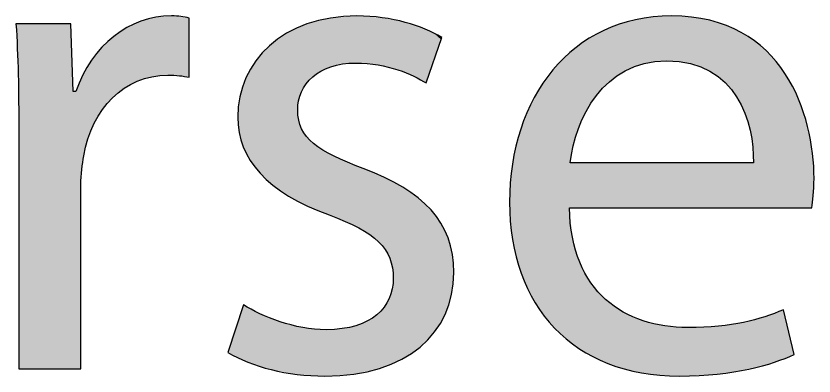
# Model space of a CAD drawing. Extents: x -102 to 434, y -1398 to -13.
# Drawn here: x -75.4 to -63.09, y -347.57 to -342.02 of the extents above; entities that cross this region are included whole.
import ezdxf

# ---------------------------------------------------------------- set-up
doc = ezdxf.new("R2010")
doc.units = 0
doc.layers.add('LAYER_1', color=7, linetype='CONTINUOUS')

# ---------------------------------------------------------------- blocks, each defined once
blk = doc.blocks.new('*U39')
at = {"layer": 'LAYER_1', "color": 250}
for points in [[(-73.053, -342.934), (-73.238, -342.042), (-73.053, -342.026)], [(-72.998, -342.939), (-73.053, -342.026), (-72.998, -342.021)], [(-73.053, -342.934), (-73.053, -342.026), (-72.998, -342.939)], [(-72.998, -342.939), (-72.998, -342.021), (-72.724, -342.967)], [(-75.361, -342.923), (-75.361, -342.142), (-75.352, -343.803)], [(-73.525, -343.026), (-73.686, -342.202), (-73.525, -342.129)], [(-73.468, -343.009), (-73.525, -342.129), (-73.468, -342.103)], [(-73.3, -342.957), (-73.468, -342.103), (-73.3, -342.058)], [(-73.238, -342.952), (-73.3, -342.058), (-73.238, -342.042)], [(-73.729, -343.136), (-73.888, -342.336), (-73.729, -342.23)], [(-73.686, -343.113), (-73.729, -342.23), (-73.686, -342.202)], [(-73.908, -343.283), (-74.062, -342.496), (-73.908, -342.355)], [(-73.888, -343.266), (-73.908, -342.355), (-73.888, -342.336)], [(-74.071, -343.478), (-74.189, -342.651), (-74.071, -342.504)], [(-74.062, -343.464), (-74.071, -342.504), (-74.062, -342.496)], [(-74.189, -343.676), (-74.231, -342.703), (-74.189, -342.651)], [(-74.231, -343.781), (-74.286, -342.796), (-74.231, -342.703)], [(-74.286, -343.915), (-74.351, -342.907), (-74.286, -342.796)], [(-74.395, -347.465), (-74.472, -343.187), (-74.395, -343.002)], [(-74.366, -344.328), (-74.395, -343.002), (-74.366, -342.932)], [(-74.351, -344.177), (-74.366, -342.932), (-74.351, -342.907)]]:
    blk.add_solid(points, dxfattribs=at)
at = {"layer": 'LAYER_1', "color": 250, "extrusion": (0, 0, -1)}
for points in [[(72.724, -342.967), (72.998, -342.021), (72.724, -342.054)], [(75.361, -342.923), (75.396, -342.142), (75.361, -342.142)], [(75.352, -343.803), (75.361, -342.142), (75.352, -342.142)], [(75.352, -347.465), (75.352, -342.142), (74.549, -347.465)], [(74.549, -347.465), (75.352, -342.142), (74.549, -342.142)], [(74.549, -347.465), (74.549, -342.142), (74.516, -347.465)], [(74.516, -347.465), (74.549, -342.142), (74.516, -343.187)], [(73.525, -343.026), (73.525, -342.129), (73.468, -343.009)], [(73.468, -343.009), (73.468, -342.103), (73.3, -342.957)], [(73.3, -342.957), (73.3, -342.058), (73.238, -342.952)], [(73.238, -342.952), (73.238, -342.042), (73.053, -342.934)], [(73.729, -343.136), (73.729, -342.23), (73.686, -343.113)], [(73.686, -343.113), (73.686, -342.202), (73.525, -343.026)], [(73.908, -343.283), (73.908, -342.355), (73.888, -343.266)], [(73.888, -343.266), (73.888, -342.336), (73.729, -343.136)], [(74.071, -343.478), (74.071, -342.504), (74.062, -343.464)], [(74.062, -343.464), (74.062, -342.496), (73.908, -343.283)], [(74.189, -343.676), (74.189, -342.651), (74.071, -343.478)], [(74.231, -343.781), (74.231, -342.703), (74.189, -343.676)], [(74.286, -343.915), (74.286, -342.796), (74.231, -343.781)], [(74.395, -344.627), (74.395, -343.002), (74.366, -344.328)], [(74.366, -344.328), (74.366, -342.932), (74.351, -344.177)], [(74.351, -344.177), (74.351, -342.907), (74.286, -343.915)], [(74.516, -347.465), (74.516, -343.187), (74.472, -347.465)], [(74.472, -347.465), (74.516, -343.187), (74.472, -343.187)], [(74.472, -347.465), (74.472, -343.187), (74.395, -347.465)]]:
    blk.add_solid(points, dxfattribs=at)
blk = doc.blocks.new('*U40')
at = {"layer": 'LAYER_1', "color": 250}
for points in [[(-70.184, -342.749), (-70.363, -342.039), (-70.184, -342.025)], [(-70.16, -342.747), (-70.184, -342.025), (-70.16, -342.023)], [(-70.153, -342.748), (-70.16, -342.023), (-70.153, -342.022)], [(-70.16, -342.747), (-70.16, -342.023), (-70.153, -342.748)], [(-70.138, -342.749), (-70.153, -342.022), (-70.138, -342.021)], [(-70.153, -342.748), (-70.153, -342.022), (-70.138, -342.749)], [(-70.138, -342.749), (-70.138, -342.021), (-70.111, -342.751)], [(-70.111, -342.751), (-70.111, -342.023), (-70.039, -342.757)], [(-70.039, -342.757), (-70.039, -342.028), (-69.975, -342.763)], [(-69.975, -342.763), (-69.975, -342.032), (-69.94, -342.766)], [(-69.94, -342.766), (-69.94, -342.035), (-69.83, -342.775)], [(-70.92, -343.069), (-70.974, -342.175), (-70.92, -342.15)], [(-70.914, -343.062), (-70.92, -342.15), (-70.914, -342.147)], [(-70.908, -343.056), (-70.914, -342.147), (-70.908, -342.145)], [(-70.902, -343.05), (-70.908, -342.145), (-70.902, -342.143)], [(-70.82, -342.962), (-70.902, -342.143), (-70.82, -342.122)], [(-70.805, -342.951), (-70.82, -342.122), (-70.805, -342.119)], [(-70.693, -342.872), (-70.805, -342.119), (-70.693, -342.09)], [(-70.633, -342.846), (-70.693, -342.09), (-70.633, -342.075)], [(-70.611, -342.836), (-70.633, -342.075), (-70.611, -342.07)], [(-70.567, -342.816), (-70.611, -342.07), (-70.567, -342.059)], [(-70.545, -342.807), (-70.567, -342.059), (-70.545, -342.053)], [(-70.541, -342.805), (-70.545, -342.053), (-70.541, -342.053)], [(-70.49, -342.793), (-70.541, -342.053), (-70.49, -342.049)], [(-70.365, -342.762), (-70.49, -342.049), (-70.365, -342.039)], [(-70.363, -342.762), (-70.365, -342.039), (-70.363, -342.039)], [(-69.83, -342.775), (-69.83, -342.042), (-69.811, -342.777)], [(-69.811, -342.777), (-69.811, -342.044), (-69.804, -342.778)], [(-69.804, -342.778), (-69.804, -342.044), (-69.789, -342.782)], [(-69.789, -342.782), (-69.789, -342.045), (-69.748, -342.792)], [(-69.748, -342.792), (-69.748, -342.048), (-69.719, -342.799)], [(-69.719, -342.799), (-69.719, -342.054), (-69.714, -342.801)], [(-69.714, -342.801), (-69.714, -342.055), (-69.702, -342.804)], [(-69.702, -342.804), (-69.702, -342.057), (-69.64, -342.819)], [(-69.64, -342.819), (-69.64, -342.07), (-69.631, -342.821)], [(-69.631, -342.821), (-69.631, -342.072), (-69.593, -342.831)], [(-69.593, -342.831), (-69.593, -342.08), (-69.591, -342.831)], [(-69.591, -342.831), (-69.591, -342.08), (-69.577, -342.835)], [(-69.577, -342.835), (-69.577, -342.083), (-69.509, -342.852)], [(-69.509, -342.852), (-69.509, -342.097), (-69.448, -342.876)], [(-69.448, -342.876), (-69.448, -342.109), (-69.431, -342.883)], [(-69.431, -342.883), (-69.431, -342.112), (-69.393, -342.898)], [(-69.393, -342.898), (-69.393, -342.12), (-69.26, -342.951)], [(-71.191, -344.8), (-71.222, -342.289), (-71.191, -342.275)], [(-71.06, -344.869), (-71.191, -342.275), (-71.06, -342.215)], [(-71.191, -344.8), (-71.191, -342.275), (-71.06, -344.869)], [(-71.051, -344.874), (-71.06, -342.215), (-71.051, -342.21)], [(-71.06, -344.869), (-71.06, -342.215), (-71.051, -344.874)], [(-71.036, -343.328), (-71.051, -342.21), (-71.036, -342.204)], [(-70.992, -343.193), (-71.036, -342.204), (-70.992, -342.183)], [(-71.036, -343.327), (-71.036, -342.204), (-71.036, -342.204)], [(-70.99, -343.189), (-70.992, -342.183), (-70.99, -342.183)], [(-70.974, -343.162), (-70.99, -342.183), (-70.974, -342.175)], [(-69.26, -342.951), (-69.26, -342.165), (-69.191, -342.989)], [(-69.191, -342.989), (-69.191, -342.189), (-69.164, -343.004)], [(-69.164, -343.004), (-69.164, -342.198), (-69.084, -343.048)], [(-69.084, -343.048), (-69.084, -342.225), (-69.072, -343.055)], [(-71.323, -344.708), (-71.433, -342.442), (-71.323, -342.363)], [(-71.222, -344.778), (-71.323, -342.363), (-71.222, -342.289)], [(-71.323, -344.708), (-71.323, -342.363), (-71.222, -344.778)], [(-71.222, -344.778), (-71.222, -342.289), (-71.191, -344.8)], [(-68.841, -342.384), (-68.939, -342.297), (-68.841, -342.346)], [(-71.485, -344.582), (-71.63, -342.64), (-71.485, -342.48)], [(-71.459, -344.607), (-71.485, -342.48), (-71.459, -342.461)], [(-71.485, -344.582), (-71.485, -342.48), (-71.459, -344.607)], [(-71.433, -344.631), (-71.459, -342.461), (-71.433, -342.442)], [(-71.459, -344.607), (-71.459, -342.461), (-71.433, -344.631)], [(-71.433, -344.631), (-71.433, -342.442), (-71.323, -344.708)], [(-71.635, -344.441), (-71.695, -342.712), (-71.635, -342.645)], [(-71.63, -344.448), (-71.635, -342.645), (-71.63, -342.64)], [(-71.635, -344.441), (-71.635, -342.645), (-71.63, -344.448)], [(-71.63, -344.448), (-71.63, -342.64), (-71.485, -344.582)], [(-71.695, -344.362), (-71.782, -342.861), (-71.695, -342.712)], [(-71.695, -344.362), (-71.695, -342.712), (-71.635, -344.441)], [(-71.782, -344.25), (-71.819, -342.926), (-71.782, -342.861)], [(-71.782, -344.25), (-71.782, -342.861), (-71.695, -344.362)], [(-71.849, -344.119), (-71.887, -343.096), (-71.849, -342.977)], [(-71.819, -344.177), (-71.849, -342.977), (-71.819, -342.926)], [(-71.849, -344.119), (-71.849, -342.977), (-71.819, -344.177)], [(-71.819, -344.177), (-71.819, -342.926), (-71.782, -344.25)], [(-71.889, -344.039), (-71.943, -343.269), (-71.889, -343.104)], [(-71.887, -344.044), (-71.889, -343.104), (-71.887, -343.096)], [(-71.889, -344.039), (-71.889, -343.104), (-71.887, -344.044)], [(-71.887, -344.044), (-71.887, -343.096), (-71.849, -344.119)], [(-71.954, -343.817), (-71.975, -343.583), (-71.954, -343.375)], [(-71.943, -343.854), (-71.954, -343.375), (-71.943, -343.269)], [(-71.954, -343.817), (-71.954, -343.375), (-71.943, -343.854)], [(-71.943, -343.854), (-71.943, -343.269), (-71.889, -344.039)], [(-71.051, -344.874), (-71.051, -343.473), (-71.036, -344.882)], [(-71.036, -344.882), (-71.036, -343.625), (-71.036, -344.882)], [(-71.036, -344.882), (-71.036, -343.627), (-70.992, -344.905)], [(-70.992, -344.905), (-70.992, -343.757), (-70.99, -344.906)], [(-70.99, -344.906), (-70.99, -343.762), (-70.974, -344.915)], [(-70.974, -344.915), (-70.974, -343.787), (-70.92, -344.944)], [(-70.92, -344.944), (-70.92, -343.872), (-70.914, -344.947)], [(-70.914, -344.947), (-70.914, -343.882), (-70.908, -344.95)], [(-70.908, -344.95), (-70.908, -343.888), (-70.902, -344.953)], [(-70.902, -344.953), (-70.902, -343.893), (-70.82, -344.987)], [(-70.82, -344.987), (-70.82, -343.975), (-70.805, -344.993)], [(-70.805, -344.993), (-70.805, -343.99), (-70.693, -345.038)], [(-70.693, -345.038), (-70.693, -344.059), (-70.633, -345.063)], [(-70.633, -345.063), (-70.633, -344.096), (-70.611, -345.072)], [(-70.611, -345.072), (-70.611, -344.109), (-70.567, -345.09)], [(-70.567, -345.09), (-70.567, -344.136), (-70.545, -345.099)], [(-70.545, -345.099), (-70.545, -344.15), (-70.541, -345.101)], [(-70.541, -345.101), (-70.541, -344.153), (-70.49, -345.124)], [(-70.49, -345.124), (-70.49, -344.184), (-70.365, -345.178)], [(-70.365, -345.178), (-70.365, -344.237), (-70.363, -345.179)], [(-70.363, -345.179), (-70.363, -344.238), (-70.184, -345.257)], [(-70.184, -345.257), (-70.184, -344.313), (-70.16, -345.267)], [(-70.16, -345.267), (-70.16, -344.323), (-70.153, -345.271)], [(-70.153, -345.271), (-70.153, -344.327), (-70.138, -345.277)], [(-70.138, -345.277), (-70.138, -344.333), (-70.111, -345.289)], [(-70.111, -345.289), (-70.111, -344.344), (-70.039, -345.333)], [(-70.039, -345.333), (-70.039, -344.375), (-69.975, -345.372)], [(-69.975, -345.372), (-69.975, -344.402), (-69.94, -345.394)], [(-69.94, -345.394), (-69.94, -344.417), (-69.83, -345.483)], [(-69.83, -345.483), (-69.83, -344.463), (-69.811, -345.499)], [(-69.811, -345.499), (-69.811, -344.471), (-69.804, -345.505)], [(-69.804, -345.505), (-69.804, -344.474), (-69.789, -345.523)], [(-69.789, -345.523), (-69.789, -344.481), (-69.748, -345.571)], [(-69.748, -345.571), (-69.748, -344.498), (-69.719, -345.605)], [(-69.719, -345.605), (-69.719, -344.51), (-69.714, -345.611)], [(-69.714, -345.611), (-69.714, -344.512), (-69.702, -345.625)], [(-69.702, -345.625), (-69.702, -344.519), (-69.64, -345.742)], [(-69.64, -345.742), (-69.64, -344.552), (-69.631, -345.758)], [(-69.631, -345.758), (-69.631, -344.556), (-69.593, -345.896)], [(-69.593, -345.896), (-69.593, -344.577), (-69.591, -345.904)], [(-69.591, -345.904), (-69.591, -344.578), (-69.577, -346.068)], [(-69.577, -347.37), (-69.591, -346.204), (-69.577, -346.068)], [(-69.591, -347.376), (-69.593, -346.229), (-69.591, -346.204)], [(-69.593, -347.377), (-69.631, -346.351), (-69.593, -346.229)], [(-69.64, -347.396), (-69.702, -346.483), (-69.64, -346.378)], [(-69.631, -347.393), (-69.64, -346.378), (-69.631, -346.351)], [(-71.889, -347.327), (-71.943, -346.645), (-71.889, -346.483)], [(-71.887, -347.329), (-71.889, -346.483), (-71.887, -346.475)], [(-71.889, -347.327), (-71.889, -346.483), (-71.887, -347.329)], [(-71.887, -347.329), (-71.887, -346.475), (-71.849, -347.347)], [(-71.849, -347.347), (-71.849, -346.496), (-71.819, -347.361)], [(-71.819, -347.361), (-71.819, -346.513), (-71.782, -347.373)], [(-71.782, -347.373), (-71.782, -346.533), (-71.695, -347.401)], [(-71.695, -347.401), (-71.695, -346.581), (-71.635, -347.42)], [(-69.789, -347.457), (-69.804, -346.602), (-69.789, -346.585)], [(-69.748, -347.441), (-69.789, -346.585), (-69.748, -346.543)], [(-69.719, -347.429), (-69.748, -346.543), (-69.719, -346.512)], [(-69.714, -347.427), (-69.719, -346.512), (-69.714, -346.504)], [(-69.702, -347.422), (-69.714, -346.504), (-69.702, -346.483)], [(-71.954, -347.297), (-71.975, -346.743), (-71.954, -346.678)], [(-71.943, -347.302), (-71.954, -346.678), (-71.943, -346.645)], [(-71.954, -347.297), (-71.954, -346.678), (-71.943, -347.302)], [(-71.943, -347.302), (-71.943, -346.645), (-71.889, -347.327)], [(-71.635, -347.42), (-71.635, -346.614), (-71.63, -347.422)], [(-71.63, -347.422), (-71.63, -346.616), (-71.485, -347.468)], [(-71.485, -347.468), (-71.485, -346.674), (-71.459, -347.476)], [(-71.459, -347.476), (-71.459, -346.684), (-71.433, -347.481)], [(-71.433, -347.481), (-71.433, -346.694), (-71.323, -347.501)], [(-69.94, -347.491), (-69.975, -346.726), (-69.94, -346.702)], [(-69.83, -347.466), (-69.94, -346.702), (-69.83, -346.629)], [(-69.811, -347.462), (-69.83, -346.629), (-69.811, -346.609)], [(-69.804, -347.461), (-69.811, -346.609), (-69.804, -346.602)], [(-71.975, -347.286), (-72.129, -347.212), (-71.975, -346.743)], [(-71.975, -347.286), (-71.975, -346.743), (-71.954, -347.297)], [(-71.323, -347.501), (-71.323, -346.738), (-71.222, -347.519)], [(-71.222, -347.519), (-71.222, -346.763), (-71.191, -347.525)], [(-71.191, -347.525), (-71.191, -346.771), (-71.06, -347.549)], [(-71.06, -347.549), (-71.06, -346.805), (-71.051, -347.55)], [(-71.051, -347.55), (-71.051, -346.807), (-71.036, -347.551)], [(-71.036, -347.551), (-71.036, -346.811), (-71.036, -347.551)], [(-71.036, -347.551), (-71.036, -346.811), (-70.992, -347.553)], [(-70.992, -347.553), (-70.992, -346.822), (-70.99, -347.553)], [(-70.99, -347.553), (-70.99, -346.822), (-70.974, -347.554)], [(-70.974, -347.554), (-70.974, -346.826), (-70.92, -347.558)], [(-70.92, -347.558), (-70.92, -346.831), (-70.914, -347.558)], [(-70.914, -347.558), (-70.914, -346.832), (-70.908, -347.558)], [(-70.908, -347.558), (-70.908, -346.832), (-70.902, -347.559)], [(-70.902, -347.559), (-70.902, -346.833), (-70.82, -347.564)], [(-70.184, -347.545), (-70.363, -346.844), (-70.184, -346.805)], [(-70.16, -347.539), (-70.184, -346.805), (-70.16, -346.8)], [(-70.153, -347.538), (-70.16, -346.8), (-70.153, -346.798)], [(-70.138, -347.535), (-70.153, -346.798), (-70.138, -346.792)], [(-70.111, -347.529), (-70.138, -346.792), (-70.111, -346.781)], [(-70.039, -347.513), (-70.111, -346.781), (-70.039, -346.752)], [(-69.975, -347.498), (-70.039, -346.752), (-69.975, -346.726)], [(-70.82, -347.564), (-70.82, -346.841), (-70.805, -347.565)], [(-70.805, -347.565), (-70.805, -346.842), (-70.693, -347.571)], [(-70.693, -347.571), (-70.693, -346.852), (-70.633, -347.575)], [(-70.567, -347.571), (-70.611, -346.86), (-70.567, -346.857)], [(-70.545, -347.569), (-70.567, -346.857), (-70.545, -346.856)], [(-70.541, -347.569), (-70.545, -346.856), (-70.541, -346.856)], [(-70.49, -347.565), (-70.541, -346.856), (-70.49, -346.852)], [(-70.365, -347.557), (-70.49, -346.852), (-70.365, -346.844)], [(-70.363, -347.557), (-70.365, -346.844), (-70.363, -346.844)]]:
    blk.add_solid(points, dxfattribs=at)
at = {"layer": 'LAYER_1', "color": 250, "extrusion": (0, 0, -1)}
for points in [[(70.184, -342.749), (70.184, -342.025), (70.16, -342.747)], [(70.111, -342.751), (70.138, -342.021), (70.111, -342.023)], [(70.039, -342.757), (70.111, -342.023), (70.039, -342.028)], [(69.975, -342.763), (70.039, -342.028), (69.975, -342.032)], [(69.94, -342.766), (69.975, -342.032), (69.94, -342.035)], [(69.83, -342.775), (69.94, -342.035), (69.83, -342.042)], [(70.92, -343.069), (70.92, -342.15), (70.914, -343.062)], [(70.914, -343.062), (70.914, -342.147), (70.908, -343.056)], [(70.908, -343.056), (70.908, -342.145), (70.902, -343.05)], [(70.902, -343.05), (70.902, -342.143), (70.82, -342.962)], [(70.82, -342.962), (70.82, -342.122), (70.805, -342.951)], [(70.805, -342.951), (70.805, -342.119), (70.693, -342.872)], [(70.693, -342.872), (70.693, -342.09), (70.633, -342.846)], [(70.633, -342.846), (70.633, -342.075), (70.611, -342.836)], [(70.611, -342.836), (70.611, -342.07), (70.567, -342.816)], [(70.567, -342.816), (70.567, -342.059), (70.545, -342.807)], [(70.545, -342.807), (70.545, -342.053), (70.541, -342.805)], [(70.541, -342.805), (70.541, -342.053), (70.49, -342.793)], [(70.49, -342.793), (70.49, -342.049), (70.365, -342.762)], [(70.365, -342.762), (70.365, -342.039), (70.363, -342.762)], [(70.363, -342.762), (70.363, -342.039), (70.184, -342.749)], [(69.811, -342.777), (69.83, -342.042), (69.811, -342.044)], [(69.804, -342.778), (69.811, -342.044), (69.804, -342.044)], [(69.789, -342.782), (69.804, -342.044), (69.789, -342.045)], [(69.748, -342.792), (69.789, -342.045), (69.748, -342.048)], [(69.719, -342.799), (69.748, -342.048), (69.719, -342.054)], [(69.714, -342.801), (69.719, -342.054), (69.714, -342.055)], [(69.702, -342.804), (69.714, -342.055), (69.702, -342.057)], [(69.64, -342.819), (69.702, -342.057), (69.64, -342.07)], [(69.631, -342.821), (69.64, -342.07), (69.631, -342.072)], [(69.593, -342.831), (69.631, -342.072), (69.593, -342.08)], [(69.591, -342.831), (69.593, -342.08), (69.591, -342.08)], [(69.577, -342.835), (69.591, -342.08), (69.577, -342.083)], [(69.509, -342.852), (69.577, -342.083), (69.509, -342.097)], [(69.448, -342.876), (69.509, -342.097), (69.448, -342.109)], [(69.431, -342.883), (69.448, -342.109), (69.431, -342.112)], [(69.393, -342.898), (69.431, -342.112), (69.393, -342.12)], [(69.26, -342.951), (69.393, -342.12), (69.26, -342.165)], [(71.051, -343.473), (71.051, -342.21), (71.036, -343.328)], [(71.036, -343.328), (71.036, -342.204), (71.036, -343.327)], [(71.036, -343.327), (71.036, -342.204), (70.992, -343.193)], [(70.992, -343.193), (70.992, -342.183), (70.99, -343.189)], [(70.99, -343.189), (70.99, -342.183), (70.974, -343.162)], [(70.974, -343.162), (70.974, -342.175), (70.92, -343.069)], [(69.191, -342.989), (69.26, -342.165), (69.191, -342.189)], [(69.164, -343.004), (69.191, -342.189), (69.164, -342.198)], [(69.084, -343.048), (69.164, -342.198), (69.084, -342.225)], [(69.072, -343.055), (69.084, -342.225), (69.072, -342.231)], [(69.072, -343.055), (69.072, -342.231), (68.995, -342.831)], [(68.995, -342.831), (69.072, -342.231), (68.995, -342.269)], [(68.995, -342.831), (68.995, -342.269), (68.939, -342.669)], [(68.939, -342.669), (68.995, -342.269), (68.939, -342.297)], [(68.939, -342.669), (68.939, -342.297), (68.841, -342.384)], [(68.841, -342.384), (68.841, -342.346), (68.83, -342.351)], [(71.036, -344.882), (71.051, -343.473), (71.036, -343.625)], [(71.036, -344.882), (71.036, -343.625), (71.036, -343.627)], [(70.992, -344.905), (71.036, -343.627), (70.992, -343.757)], [(70.99, -344.906), (70.992, -343.757), (70.99, -343.762)], [(70.974, -344.915), (70.99, -343.762), (70.974, -343.787)], [(70.92, -344.944), (70.974, -343.787), (70.92, -343.872)], [(70.914, -344.947), (70.92, -343.872), (70.914, -343.882)], [(70.908, -344.95), (70.914, -343.882), (70.908, -343.888)], [(70.902, -344.953), (70.908, -343.888), (70.902, -343.893)], [(70.82, -344.987), (70.902, -343.893), (70.82, -343.975)], [(70.805, -344.993), (70.82, -343.975), (70.805, -343.99)], [(70.693, -345.038), (70.805, -343.99), (70.693, -344.059)], [(70.633, -345.063), (70.693, -344.059), (70.633, -344.096)], [(70.611, -345.072), (70.633, -344.096), (70.611, -344.109)], [(70.567, -345.09), (70.611, -344.109), (70.567, -344.136)], [(70.545, -345.099), (70.567, -344.136), (70.545, -344.15)], [(70.541, -345.101), (70.545, -344.15), (70.541, -344.153)], [(70.49, -345.124), (70.541, -344.153), (70.49, -344.184)], [(70.365, -345.178), (70.49, -344.184), (70.365, -344.237)], [(70.363, -345.179), (70.365, -344.237), (70.363, -344.238)], [(70.184, -345.257), (70.363, -344.238), (70.184, -344.313)], [(70.16, -345.267), (70.184, -344.313), (70.16, -344.323)], [(70.153, -345.271), (70.16, -344.323), (70.153, -344.327)], [(70.138, -345.277), (70.153, -344.327), (70.138, -344.333)], [(70.111, -345.289), (70.138, -344.333), (70.111, -344.344)], [(70.039, -345.333), (70.111, -344.344), (70.039, -344.375)], [(69.975, -345.372), (70.039, -344.375), (69.975, -344.402)], [(69.94, -345.394), (69.975, -344.402), (69.94, -344.417)], [(69.83, -345.483), (69.94, -344.417), (69.83, -344.463)], [(69.811, -345.499), (69.83, -344.463), (69.811, -344.471)], [(69.804, -345.505), (69.811, -344.471), (69.804, -344.474)], [(69.789, -345.523), (69.804, -344.474), (69.789, -344.481)], [(69.748, -345.571), (69.789, -344.481), (69.748, -344.498)], [(69.719, -345.605), (69.748, -344.498), (69.719, -344.51)], [(69.714, -345.611), (69.719, -344.51), (69.714, -344.512)], [(69.702, -345.625), (69.714, -344.512), (69.702, -344.519)], [(69.64, -345.742), (69.702, -344.519), (69.64, -344.552)], [(69.631, -345.758), (69.64, -344.552), (69.631, -344.556)], [(69.593, -345.896), (69.631, -344.556), (69.593, -344.577)], [(69.591, -345.904), (69.593, -344.577), (69.591, -344.578)], [(69.577, -346.068), (69.591, -344.578), (69.577, -344.585)], [(69.577, -347.37), (69.577, -344.585), (69.509, -347.342)], [(69.509, -347.342), (69.577, -344.585), (69.509, -344.621)], [(69.509, -347.342), (69.509, -344.621), (69.448, -347.317)], [(69.448, -347.317), (69.509, -344.621), (69.448, -344.654)], [(69.448, -347.317), (69.448, -344.654), (69.431, -347.306)], [(69.431, -347.306), (69.448, -344.654), (69.431, -344.663)], [(69.431, -347.306), (69.431, -344.663), (69.393, -347.281)], [(69.393, -347.281), (69.431, -344.663), (69.393, -344.689)], [(69.393, -347.281), (69.393, -344.689), (69.26, -347.192)], [(69.26, -347.192), (69.393, -344.689), (69.26, -344.781)], [(69.26, -347.192), (69.26, -344.781), (69.191, -347.147)], [(69.191, -347.147), (69.26, -344.781), (69.191, -344.828)], [(69.191, -347.147), (69.191, -344.828), (69.164, -347.128)], [(69.164, -347.128), (69.191, -344.828), (69.164, -344.854)], [(69.164, -347.128), (69.164, -344.854), (69.084, -347.045)], [(69.084, -347.045), (69.164, -344.854), (69.084, -344.929)], [(69.084, -347.045), (69.084, -344.929), (69.072, -347.033)], [(69.072, -347.033), (69.084, -344.929), (69.072, -344.94)], [(69.072, -347.033), (69.072, -344.94), (68.995, -346.953)], [(68.995, -346.953), (69.072, -344.94), (68.995, -345.012)], [(68.995, -346.953), (68.995, -345.012), (68.939, -346.896)], [(68.939, -346.896), (68.995, -345.012), (68.939, -345.086)], [(68.939, -346.896), (68.939, -345.086), (68.841, -346.732)], [(68.841, -346.732), (68.939, -345.086), (68.841, -345.217)], [(68.841, -346.732), (68.841, -345.217), (68.83, -346.713)], [(68.83, -346.713), (68.841, -345.217), (68.83, -345.241)], [(68.83, -346.713), (68.83, -345.241), (68.776, -346.624)], [(68.776, -346.624), (68.83, -345.241), (68.776, -345.352)], [(68.776, -346.624), (68.776, -345.352), (68.731, -346.486)], [(68.731, -346.486), (68.776, -345.352), (68.731, -345.445)], [(68.731, -346.486), (68.731, -345.445), (68.676, -346.317)], [(68.676, -346.317), (68.731, -345.445), (68.676, -345.654)], [(68.676, -346.317), (68.676, -345.654), (68.665, -346.202)], [(68.665, -346.202), (68.676, -345.654), (68.665, -345.698)], [(68.665, -346.202), (68.665, -345.698), (68.643, -345.98)], [(69.591, -347.376), (69.591, -346.204), (69.577, -347.37)], [(69.593, -347.377), (69.593, -346.229), (69.591, -347.376)], [(69.64, -347.396), (69.64, -346.378), (69.631, -347.393)], [(69.631, -347.393), (69.631, -346.351), (69.593, -347.377)], [(71.849, -347.347), (71.887, -346.475), (71.849, -346.496)], [(71.819, -347.361), (71.849, -346.496), (71.819, -346.513)], [(71.782, -347.373), (71.819, -346.513), (71.782, -346.533)], [(71.695, -347.401), (71.782, -346.533), (71.695, -346.581)], [(71.635, -347.42), (71.695, -346.581), (71.635, -346.614)], [(69.789, -347.457), (69.789, -346.585), (69.748, -347.441)], [(69.748, -347.441), (69.748, -346.543), (69.719, -347.429)], [(69.719, -347.429), (69.719, -346.512), (69.714, -347.427)], [(69.714, -347.427), (69.714, -346.504), (69.702, -347.422)], [(69.702, -347.422), (69.702, -346.483), (69.64, -347.396)], [(71.63, -347.422), (71.635, -346.614), (71.63, -346.616)], [(71.485, -347.468), (71.63, -346.616), (71.485, -346.674)], [(71.459, -347.476), (71.485, -346.674), (71.459, -346.684)], [(71.433, -347.481), (71.459, -346.684), (71.433, -346.694)], [(71.323, -347.501), (71.433, -346.694), (71.323, -346.738)], [(69.94, -347.491), (69.94, -346.702), (69.83, -347.466)], [(69.83, -347.466), (69.83, -346.629), (69.811, -347.462)], [(69.811, -347.462), (69.811, -346.609), (69.804, -347.461)], [(69.804, -347.461), (69.804, -346.602), (69.789, -347.457)], [(71.222, -347.519), (71.323, -346.738), (71.222, -346.763)], [(71.191, -347.525), (71.222, -346.763), (71.191, -346.771)], [(71.06, -347.549), (71.191, -346.771), (71.06, -346.805)], [(71.051, -347.55), (71.06, -346.805), (71.051, -346.807)], [(71.036, -347.551), (71.051, -346.807), (71.036, -346.811)], [(71.036, -347.551), (71.036, -346.811), (71.036, -346.811)], [(70.992, -347.553), (71.036, -346.811), (70.992, -346.822)], [(70.99, -347.553), (70.992, -346.822), (70.99, -346.822)], [(70.974, -347.554), (70.99, -346.822), (70.974, -346.826)], [(70.92, -347.558), (70.974, -346.826), (70.92, -346.831)], [(70.914, -347.558), (70.92, -346.831), (70.914, -346.832)], [(70.908, -347.558), (70.914, -346.832), (70.908, -346.832)], [(70.902, -347.559), (70.908, -346.832), (70.902, -346.833)], [(70.82, -347.564), (70.902, -346.833), (70.82, -346.841)], [(70.184, -347.545), (70.184, -346.805), (70.16, -347.539)], [(70.16, -347.539), (70.16, -346.8), (70.153, -347.538)], [(70.153, -347.538), (70.153, -346.798), (70.138, -347.535)], [(70.138, -347.535), (70.138, -346.792), (70.111, -347.529)], [(70.111, -347.529), (70.111, -346.781), (70.039, -347.513)], [(70.039, -347.513), (70.039, -346.752), (69.975, -347.498)], [(69.975, -347.498), (69.975, -346.726), (69.94, -347.491)], [(70.805, -347.565), (70.82, -346.841), (70.805, -346.842)], [(70.693, -347.571), (70.805, -346.842), (70.693, -346.852)], [(70.633, -347.575), (70.693, -346.852), (70.633, -346.858)], [(70.633, -347.575), (70.633, -346.858), (70.611, -347.574)], [(70.611, -347.574), (70.633, -346.858), (70.611, -346.86)], [(70.611, -347.574), (70.611, -346.86), (70.567, -347.571)], [(70.567, -347.571), (70.567, -346.857), (70.545, -347.569)], [(70.545, -347.569), (70.545, -346.856), (70.541, -347.569)], [(70.541, -347.569), (70.541, -346.856), (70.49, -347.565)], [(70.49, -347.565), (70.49, -346.852), (70.365, -347.557)], [(70.365, -347.557), (70.365, -346.844), (70.363, -347.557)], [(70.363, -347.557), (70.363, -346.844), (70.184, -347.545)]]:
    blk.add_solid(points, dxfattribs=at)
blk = doc.blocks.new('*U41')
at = {"layer": 'LAYER_1', "color": 250}
for points in [[(-65.571, -342.73), (-65.706, -342.057), (-65.571, -342.036)], [(-65.541, -342.724), (-65.571, -342.036), (-65.541, -342.034)], [(-65.466, -342.72), (-65.541, -342.034), (-65.466, -342.03)], [(-65.39, -342.715), (-65.466, -342.03), (-65.39, -342.026)], [(-65.364, -342.714), (-65.39, -342.026), (-65.364, -342.025)], [(-65.287, -342.718), (-65.364, -342.025), (-65.287, -342.021)], [(-65.364, -342.714), (-65.364, -342.025), (-65.287, -342.718)], [(-65.287, -342.718), (-65.287, -342.021), (-65.17, -342.725)], [(-65.17, -342.725), (-65.17, -342.028), (-65.166, -342.725)], [(-65.166, -342.725), (-65.166, -342.028), (-65.034, -342.749)], [(-65.034, -342.749), (-65.034, -342.035), (-64.994, -342.756)], [(-64.994, -342.756), (-64.994, -342.038), (-64.976, -342.762)], [(-66.094, -342.923), (-66.127, -342.162), (-66.094, -342.148)], [(-66.032, -342.886), (-66.094, -342.148), (-66.032, -342.131)], [(-66.016, -342.876), (-66.032, -342.131), (-66.016, -342.127)], [(-65.998, -342.865), (-66.016, -342.127), (-65.998, -342.122)], [(-65.858, -342.802), (-65.998, -342.122), (-65.858, -342.084)], [(-65.84, -342.796), (-65.858, -342.084), (-65.84, -342.079)], [(-65.749, -342.768), (-65.84, -342.079), (-65.749, -342.064)], [(-65.725, -342.76), (-65.749, -342.064), (-65.725, -342.06)], [(-65.706, -342.754), (-65.725, -342.06), (-65.706, -342.057)], [(-64.976, -342.762), (-64.976, -342.039), (-64.835, -342.806)], [(-64.835, -342.806), (-64.835, -342.064), (-64.694, -342.873)], [(-64.694, -342.873), (-64.694, -342.089), (-64.694, -342.873)], [(-64.694, -342.873), (-64.694, -342.089), (-64.58, -342.947)], [(-64.58, -342.947), (-64.58, -342.124), (-64.569, -342.955)], [(-64.569, -342.955), (-64.569, -342.128), (-64.563, -342.96)], [(-64.563, -342.96), (-64.563, -342.13), (-64.459, -343.049)], [(-66.35, -343.137), (-66.445, -342.305), (-66.35, -342.254)], [(-66.332, -343.119), (-66.35, -342.254), (-66.332, -342.244)], [(-66.302, -343.091), (-66.332, -342.244), (-66.302, -342.232)], [(-66.267, -343.057), (-66.302, -342.232), (-66.267, -342.218)], [(-66.244, -343.035), (-66.267, -342.218), (-66.244, -342.209)], [(-66.127, -342.944), (-66.244, -342.209), (-66.127, -342.162)], [(-64.459, -343.049), (-64.459, -342.163), (-64.439, -343.071)], [(-64.439, -343.071), (-64.439, -342.169), (-64.363, -343.155)], [(-64.363, -343.155), (-64.363, -342.204), (-64.281, -343.269)], [(-64.281, -343.269), (-64.281, -342.242), (-64.212, -343.391)], [(-64.212, -343.391), (-64.212, -342.275), (-64.211, -343.395)], [(-64.211, -343.395), (-64.211, -342.275), (-64.174, -343.477)], [(-66.603, -343.494), (-66.702, -342.466), (-66.603, -342.398)], [(-66.553, -343.409), (-66.603, -342.398), (-66.553, -342.363)], [(-66.529, -343.368), (-66.553, -342.363), (-66.529, -342.35)], [(-66.528, -343.366), (-66.529, -342.35), (-66.528, -342.35)], [(-66.5, -343.326), (-66.528, -342.35), (-66.5, -342.334)], [(-66.445, -343.249), (-66.5, -342.334), (-66.445, -342.305)], [(-64.174, -343.477), (-64.174, -342.299), (-64.155, -343.518)], [(-64.155, -343.518), (-64.155, -342.311), (-64.091, -343.727)], [(-64.091, -343.727), (-64.091, -342.352), (-64.075, -343.781)], [(-64.075, -343.781), (-64.075, -342.362), (-64.033, -344.042)], [(-64.033, -344.042), (-64.033, -342.389), (-64.023, -344.287)], [(-66.759, -343.879), (-66.803, -342.545), (-66.759, -342.506)], [(-66.722, -343.758), (-66.759, -342.506), (-66.722, -342.481)], [(-66.715, -343.741), (-66.722, -342.481), (-66.715, -342.475)], [(-66.702, -343.712), (-66.715, -342.475), (-66.702, -342.466)], [(-66.912, -347.002), (-66.947, -342.67), (-66.912, -342.639)], [(-66.86, -347.041), (-66.912, -342.639), (-66.86, -342.594)], [(-66.912, -347.002), (-66.912, -342.639), (-66.86, -347.041)], [(-66.849, -344.979), (-66.86, -342.594), (-66.849, -342.585)], [(-66.815, -344.093), (-66.849, -342.585), (-66.815, -342.555)], [(-66.803, -344.026), (-66.815, -342.555), (-66.803, -342.545)], [(-66.947, -346.969), (-67.09, -342.825), (-66.947, -342.67)], [(-66.947, -346.969), (-66.947, -342.67), (-66.912, -347.002)], [(-67.117, -346.803), (-67.248, -343.03), (-67.117, -342.854)], [(-67.09, -346.835), (-67.117, -342.854), (-67.09, -342.825)], [(-67.117, -346.803), (-67.117, -342.854), (-67.09, -346.835)], [(-67.09, -346.835), (-67.09, -342.825), (-66.947, -346.969)], [(-67.269, -346.62), (-67.388, -343.253), (-67.269, -343.057)], [(-67.248, -346.65), (-67.269, -343.057), (-67.248, -343.03)], [(-67.269, -346.62), (-67.269, -343.057), (-67.248, -346.65)], [(-67.248, -346.65), (-67.248, -343.03), (-67.117, -346.803)], [(-67.388, -346.446), (-67.403, -343.278), (-67.388, -343.253)], [(-67.388, -346.446), (-67.388, -343.253), (-67.269, -346.62)], [(-67.403, -346.418), (-67.507, -343.493), (-67.403, -343.278)], [(-67.403, -346.418), (-67.403, -343.278), (-67.388, -346.446)], [(-67.517, -346.201), (-67.605, -343.748), (-67.517, -343.514)], [(-67.507, -346.226), (-67.517, -343.514), (-67.507, -343.493)], [(-67.517, -346.201), (-67.517, -343.514), (-67.507, -346.226)], [(-67.507, -346.226), (-67.507, -343.493), (-67.403, -346.418)], [(-67.605, -345.988), (-67.612, -343.766), (-67.605, -343.748)], [(-67.605, -345.988), (-67.605, -343.748), (-67.517, -346.201)], [(-67.612, -345.967), (-67.683, -344.018), (-67.612, -343.766)], [(-67.612, -345.967), (-67.612, -343.766), (-67.605, -345.988)], [(-67.686, -345.718), (-67.739, -344.299), (-67.686, -344.03)], [(-67.683, -345.736), (-67.686, -344.03), (-67.683, -344.018)], [(-67.686, -345.718), (-67.686, -344.03), (-67.683, -345.736)], [(-67.683, -345.736), (-67.683, -344.018), (-67.612, -345.967)], [(-67.74, -345.455), (-67.772, -344.591), (-67.74, -344.307)], [(-67.739, -345.468), (-67.74, -344.307), (-67.739, -344.299)], [(-67.74, -345.455), (-67.74, -344.307), (-67.739, -345.468)], [(-67.739, -345.468), (-67.739, -344.299), (-67.686, -345.718)], [(-67.773, -345.176), (-67.784, -344.892), (-67.773, -344.595)], [(-67.772, -345.186), (-67.773, -344.595), (-67.772, -344.591)], [(-67.773, -345.176), (-67.773, -344.595), (-67.772, -345.186)], [(-67.772, -345.186), (-67.772, -344.591), (-67.74, -345.455)], [(-66.86, -347.041), (-66.86, -344.979), (-66.849, -347.049)], [(-66.849, -347.049), (-66.849, -345.091), (-66.815, -347.074)], [(-66.815, -347.074), (-66.815, -345.435), (-66.803, -347.083)], [(-66.803, -347.083), (-66.803, -345.474), (-66.759, -347.116)], [(-66.759, -347.116), (-66.759, -345.626), (-66.722, -347.144)], [(-66.722, -347.144), (-66.722, -345.75), (-66.715, -347.149)], [(-66.715, -347.149), (-66.715, -345.776), (-66.702, -347.157)], [(-66.702, -347.157), (-66.702, -345.82), (-66.603, -347.215)], [(-66.603, -347.215), (-66.603, -346), (-66.553, -347.244)], [(-66.553, -347.244), (-66.553, -346.092), (-66.529, -347.259)], [(-66.529, -347.259), (-66.529, -346.137), (-66.528, -347.259)], [(-66.528, -347.259), (-66.528, -346.139), (-66.5, -347.276)], [(-66.5, -347.276), (-66.5, -346.171), (-66.445, -347.301)], [(-66.445, -347.301), (-66.445, -346.233), (-66.35, -347.344)], [(-66.35, -347.344), (-66.35, -346.34), (-66.332, -347.352)], [(-66.332, -347.352), (-66.332, -346.361), (-66.302, -347.366)], [(-66.302, -347.366), (-66.302, -346.394), (-66.267, -347.382)], [(-66.267, -347.382), (-66.267, -346.419), (-66.244, -347.389)], [(-66.244, -347.389), (-66.244, -346.436), (-66.127, -347.428)], [(-66.127, -347.428), (-66.127, -346.519), (-66.094, -347.439)], [(-66.094, -347.439), (-66.094, -346.543), (-66.032, -347.46)], [(-66.032, -347.46), (-66.032, -346.588), (-66.016, -347.465)], [(-63.561, -347.309), (-63.671, -346.594), (-63.561, -346.552)], [(-66.016, -347.465), (-66.016, -346.594), (-65.998, -347.469)], [(-65.998, -347.469), (-65.998, -346.602), (-65.858, -347.501)], [(-65.858, -347.501), (-65.858, -346.664), (-65.84, -347.505)], [(-65.84, -347.505), (-65.84, -346.672), (-65.749, -347.526)], [(-65.749, -347.526), (-65.749, -346.712), (-65.725, -347.529)], [(-64.033, -347.452), (-64.075, -346.721), (-64.033, -346.71)], [(-64.023, -347.449), (-64.033, -346.71), (-64.023, -346.707)], [(-64.007, -347.445), (-64.023, -346.707), (-64.007, -346.703)], [(-63.847, -347.402), (-64.007, -346.703), (-63.847, -346.66)], [(-63.828, -347.397), (-63.847, -346.66), (-63.828, -346.653)], [(-63.697, -347.361), (-63.828, -346.653), (-63.697, -346.604)], [(-63.671, -347.351), (-63.697, -346.604), (-63.671, -346.594)], [(-65.725, -347.529), (-65.725, -346.722), (-65.706, -347.531)], [(-65.706, -347.531), (-65.706, -346.727), (-65.571, -347.549)], [(-65.571, -347.549), (-65.571, -346.759), (-65.541, -347.553)], [(-65.541, -347.553), (-65.541, -346.766), (-65.466, -347.563)], [(-65.466, -347.563), (-65.466, -346.783), (-65.39, -347.566)], [(-65.39, -347.566), (-65.39, -346.801), (-65.364, -347.567)], [(-65.364, -347.567), (-65.364, -346.803), (-65.287, -347.57)], [(-65.287, -347.57), (-65.287, -346.809), (-65.17, -347.575)], [(-65.17, -347.575), (-65.17, -346.817), (-65.166, -347.575)], [(-64.994, -347.566), (-65.034, -346.827), (-64.994, -346.825)], [(-64.976, -347.565), (-64.994, -346.825), (-64.976, -346.824)], [(-64.835, -347.558), (-64.976, -346.824), (-64.835, -346.818)], [(-64.694, -347.551), (-64.835, -346.818), (-64.694, -346.812)], [(-64.58, -347.545), (-64.694, -346.812), (-64.58, -346.807)], [(-64.694, -347.551), (-64.694, -346.812), (-64.694, -346.812)], [(-64.569, -347.543), (-64.58, -346.807), (-64.569, -346.806)], [(-64.563, -347.542), (-64.569, -346.806), (-64.563, -346.806)], [(-64.459, -347.526), (-64.563, -346.806), (-64.459, -346.79)], [(-64.439, -347.523), (-64.459, -346.79), (-64.439, -346.787)], [(-64.363, -347.511), (-64.439, -346.787), (-64.363, -346.776)], [(-64.281, -347.498), (-64.363, -346.776), (-64.281, -346.763)], [(-64.212, -347.487), (-64.281, -346.763), (-64.212, -346.753)], [(-64.211, -347.487), (-64.212, -346.753), (-64.211, -346.753)], [(-64.174, -347.481), (-64.211, -346.753), (-64.174, -346.747)], [(-64.155, -347.478), (-64.174, -346.747), (-64.155, -346.742)], [(-64.091, -347.468), (-64.155, -346.742), (-64.091, -346.725)], [(-64.075, -347.463), (-64.091, -346.725), (-64.075, -346.721)]]:
    blk.add_solid(points, dxfattribs=at)
at = {"layer": 'LAYER_1', "color": 250, "extrusion": (0, 0, -1)}
for points in [[(65.571, -342.73), (65.571, -342.036), (65.541, -342.724)], [(65.541, -342.724), (65.541, -342.034), (65.466, -342.72)], [(65.466, -342.72), (65.466, -342.03), (65.39, -342.715)], [(65.39, -342.715), (65.39, -342.026), (65.364, -342.714)], [(65.17, -342.725), (65.287, -342.021), (65.17, -342.028)], [(65.166, -342.725), (65.17, -342.028), (65.166, -342.028)], [(65.034, -342.749), (65.166, -342.028), (65.034, -342.035)], [(64.994, -342.756), (65.034, -342.035), (64.994, -342.038)], [(64.976, -342.762), (64.994, -342.038), (64.976, -342.039)], [(66.094, -342.923), (66.094, -342.148), (66.032, -342.886)], [(66.032, -342.886), (66.032, -342.131), (66.016, -342.876)], [(66.016, -342.876), (66.016, -342.127), (65.998, -342.865)], [(65.998, -342.865), (65.998, -342.122), (65.858, -342.802)], [(65.858, -342.802), (65.858, -342.084), (65.84, -342.796)], [(65.84, -342.796), (65.84, -342.079), (65.749, -342.768)], [(65.749, -342.768), (65.749, -342.064), (65.725, -342.76)], [(65.725, -342.76), (65.725, -342.06), (65.706, -342.754)], [(65.706, -342.754), (65.706, -342.057), (65.571, -342.73)], [(64.835, -342.806), (64.976, -342.039), (64.835, -342.064)], [(64.694, -342.873), (64.835, -342.064), (64.694, -342.089)], [(64.694, -342.873), (64.694, -342.089), (64.694, -342.089)], [(64.58, -342.947), (64.694, -342.089), (64.58, -342.124)], [(64.569, -342.955), (64.58, -342.124), (64.569, -342.128)], [(64.563, -342.96), (64.569, -342.128), (64.563, -342.13)], [(64.459, -343.049), (64.563, -342.13), (64.459, -342.163)], [(66.35, -343.137), (66.35, -342.254), (66.332, -343.119)], [(66.332, -343.119), (66.332, -342.244), (66.302, -343.091)], [(66.302, -343.091), (66.302, -342.232), (66.267, -343.057)], [(66.267, -343.057), (66.267, -342.218), (66.244, -343.035)], [(66.244, -343.035), (66.244, -342.209), (66.127, -342.944)], [(66.127, -342.944), (66.127, -342.162), (66.094, -342.923)], [(64.439, -343.071), (64.459, -342.163), (64.439, -342.169)], [(64.363, -343.155), (64.439, -342.169), (64.363, -342.204)], [(64.281, -343.269), (64.363, -342.204), (64.281, -342.242)], [(64.212, -343.391), (64.281, -342.242), (64.212, -342.275)], [(64.211, -343.395), (64.212, -342.275), (64.211, -342.275)], [(64.174, -343.477), (64.211, -342.275), (64.174, -342.299)], [(66.603, -343.494), (66.603, -342.398), (66.553, -343.409)], [(66.553, -343.409), (66.553, -342.363), (66.529, -343.368)], [(66.529, -343.368), (66.529, -342.35), (66.528, -343.366)], [(66.528, -343.366), (66.528, -342.35), (66.5, -343.326)], [(66.5, -343.326), (66.5, -342.334), (66.445, -343.249)], [(66.445, -343.249), (66.445, -342.305), (66.35, -343.137)], [(64.155, -343.518), (64.174, -342.299), (64.155, -342.311)], [(64.091, -343.727), (64.155, -342.311), (64.091, -342.352)], [(64.075, -343.781), (64.091, -342.352), (64.075, -342.362)], [(64.033, -344.042), (64.075, -342.362), (64.033, -342.389)], [(64.023, -344.287), (64.033, -342.389), (64.023, -342.396)], [(64.023, -344.979), (64.023, -342.396), (64.007, -344.979)], [(64.007, -344.979), (64.023, -342.396), (64.007, -342.406)], [(64.007, -344.979), (64.007, -342.406), (63.847, -344.979)], [(63.847, -344.979), (64.007, -342.406), (63.847, -342.541)], [(66.759, -343.879), (66.759, -342.506), (66.722, -343.758)], [(66.722, -343.758), (66.722, -342.481), (66.715, -343.741)], [(66.715, -343.741), (66.715, -342.475), (66.702, -343.712)], [(66.702, -343.712), (66.702, -342.466), (66.603, -343.494)], [(66.86, -344.979), (66.86, -342.594), (66.849, -344.979)], [(66.849, -344.287), (66.849, -342.585), (66.815, -344.093)], [(66.815, -344.093), (66.815, -342.555), (66.803, -344.026)], [(66.803, -344.026), (66.803, -342.545), (66.759, -343.879)], [(63.847, -344.979), (63.847, -342.541), (63.828, -344.979)], [(63.828, -344.979), (63.847, -342.541), (63.828, -342.556)], [(63.828, -344.979), (63.828, -342.556), (63.697, -344.979)], [(63.697, -344.979), (63.828, -342.556), (63.697, -342.697)], [(63.697, -344.979), (63.697, -342.697), (63.671, -344.979)], [(63.671, -344.979), (63.697, -342.697), (63.671, -342.725)], [(63.671, -344.979), (63.671, -342.725), (63.561, -344.979)], [(63.561, -344.979), (63.671, -342.725), (63.561, -342.874)], [(63.561, -344.979), (63.561, -342.874), (63.536, -344.979)], [(63.536, -344.979), (63.561, -342.874), (63.536, -342.908)], [(63.536, -344.979), (63.536, -342.908), (63.396, -344.979)], [(63.396, -344.979), (63.536, -342.908), (63.396, -343.173)], [(63.396, -344.979), (63.396, -343.173), (63.326, -344.979)], [(63.326, -344.979), (63.396, -343.173), (63.326, -343.305)], [(63.326, -344.979), (63.326, -343.305), (63.187, -344.979)], [(63.187, -344.979), (63.326, -343.305), (63.187, -343.724)], [(63.187, -344.979), (63.187, -343.724), (63.121, -344.979)], [(63.121, -344.979), (63.187, -343.724), (63.121, -344.087)], [(63.121, -344.979), (63.121, -344.087), (63.111, -344.847)], [(63.111, -344.847), (63.121, -344.087), (63.111, -344.14)], [(63.111, -344.847), (63.111, -344.14), (63.088, -344.529)], [(66.849, -344.979), (66.849, -344.287), (66.815, -344.979)], [(66.815, -344.979), (66.849, -344.287), (66.815, -344.287)], [(66.815, -344.979), (66.815, -344.287), (66.803, -344.979)], [(66.803, -344.979), (66.815, -344.287), (66.803, -344.287)], [(66.803, -344.979), (66.803, -344.287), (66.759, -344.979)], [(66.759, -344.979), (66.803, -344.287), (66.759, -344.287)], [(66.759, -344.979), (66.759, -344.287), (66.722, -344.979)], [(66.722, -344.979), (66.759, -344.287), (66.722, -344.287)], [(66.722, -344.979), (66.722, -344.287), (66.715, -344.979)], [(66.715, -344.979), (66.722, -344.287), (66.715, -344.287)], [(66.715, -344.979), (66.715, -344.287), (66.702, -344.979)], [(66.702, -344.979), (66.715, -344.287), (66.702, -344.287)], [(66.702, -344.979), (66.702, -344.287), (66.603, -344.979)], [(66.603, -344.979), (66.702, -344.287), (66.603, -344.287)], [(66.603, -344.979), (66.603, -344.287), (66.553, -344.979)], [(66.553, -344.979), (66.603, -344.287), (66.553, -344.287)], [(66.553, -344.979), (66.553, -344.287), (66.529, -344.979)], [(66.529, -344.979), (66.553, -344.287), (66.529, -344.287)], [(66.529, -344.979), (66.529, -344.287), (66.528, -344.979)], [(66.528, -344.979), (66.529, -344.287), (66.528, -344.287)], [(66.528, -344.979), (66.528, -344.287), (66.5, -344.979)], [(66.5, -344.979), (66.528, -344.287), (66.5, -344.287)], [(66.5, -344.979), (66.5, -344.287), (66.445, -344.979)], [(66.445, -344.979), (66.5, -344.287), (66.445, -344.287)], [(66.445, -344.979), (66.445, -344.287), (66.35, -344.979)], [(66.35, -344.979), (66.445, -344.287), (66.35, -344.287)], [(66.35, -344.979), (66.35, -344.287), (66.332, -344.979)], [(66.332, -344.979), (66.35, -344.287), (66.332, -344.287)], [(66.332, -344.979), (66.332, -344.287), (66.302, -344.979)], [(66.302, -344.979), (66.332, -344.287), (66.302, -344.287)], [(66.302, -344.979), (66.302, -344.287), (66.267, -344.979)], [(66.267, -344.979), (66.302, -344.287), (66.267, -344.287)], [(66.267, -344.979), (66.267, -344.287), (66.244, -344.979)], [(66.244, -344.979), (66.267, -344.287), (66.244, -344.287)], [(66.244, -344.979), (66.244, -344.287), (66.127, -344.979)], [(66.127, -344.979), (66.244, -344.287), (66.127, -344.287)], [(66.127, -344.979), (66.127, -344.287), (66.094, -344.979)], [(66.094, -344.979), (66.127, -344.287), (66.094, -344.287)], [(66.094, -344.979), (66.094, -344.287), (66.032, -344.979)], [(66.032, -344.979), (66.094, -344.287), (66.032, -344.287)], [(66.032, -344.979), (66.032, -344.287), (66.016, -344.979)], [(66.016, -344.979), (66.032, -344.287), (66.016, -344.287)], [(66.016, -344.979), (66.016, -344.287), (65.998, -344.979)], [(65.998, -344.979), (66.016, -344.287), (65.998, -344.287)], [(65.998, -344.979), (65.998, -344.287), (65.858, -344.979)], [(65.858, -344.979), (65.998, -344.287), (65.858, -344.287)], [(65.858, -344.979), (65.858, -344.287), (65.84, -344.979)], [(65.84, -344.979), (65.858, -344.287), (65.84, -344.287)], [(65.84, -344.979), (65.84, -344.287), (65.749, -344.979)], [(65.749, -344.979), (65.84, -344.287), (65.749, -344.287)], [(65.749, -344.979), (65.749, -344.287), (65.725, -344.979)], [(65.725, -344.979), (65.749, -344.287), (65.725, -344.287)], [(65.725, -344.979), (65.725, -344.287), (65.706, -344.979)], [(65.706, -344.979), (65.725, -344.287), (65.706, -344.287)], [(65.706, -344.979), (65.706, -344.287), (65.571, -344.979)], [(65.571, -344.979), (65.706, -344.287), (65.571, -344.287)], [(65.571, -344.979), (65.571, -344.287), (65.541, -344.979)], [(65.541, -344.979), (65.571, -344.287), (65.541, -344.287)], [(65.541, -344.979), (65.541, -344.287), (65.466, -344.979)], [(65.466, -344.979), (65.541, -344.287), (65.466, -344.287)], [(65.466, -344.979), (65.466, -344.287), (65.39, -344.979)], [(65.39, -344.979), (65.466, -344.287), (65.39, -344.287)], [(65.39, -344.979), (65.39, -344.287), (65.364, -344.979)], [(65.364, -344.979), (65.39, -344.287), (65.364, -344.287)], [(65.364, -344.979), (65.364, -344.287), (65.287, -344.979)], [(65.287, -344.979), (65.364, -344.287), (65.287, -344.287)], [(65.287, -344.979), (65.287, -344.287), (65.17, -344.979)], [(65.17, -344.979), (65.287, -344.287), (65.17, -344.287)], [(65.17, -344.979), (65.17, -344.287), (65.166, -344.979)], [(65.166, -344.979), (65.17, -344.287), (65.166, -344.287)], [(65.166, -344.979), (65.166, -344.287), (65.034, -344.979)], [(65.034, -344.979), (65.166, -344.287), (65.034, -344.287)], [(65.034, -344.979), (65.034, -344.287), (64.994, -344.979)], [(64.994, -344.979), (65.034, -344.287), (64.994, -344.287)], [(64.994, -344.979), (64.994, -344.287), (64.976, -344.979)], [(64.976, -344.979), (64.994, -344.287), (64.976, -344.287)], [(64.976, -344.979), (64.976, -344.287), (64.835, -344.979)], [(64.835, -344.979), (64.976, -344.287), (64.835, -344.287)], [(64.835, -344.979), (64.835, -344.287), (64.694, -344.979)], [(64.694, -344.979), (64.835, -344.287), (64.694, -344.287)], [(64.694, -344.979), (64.694, -344.287), (64.694, -344.979)], [(64.694, -344.979), (64.694, -344.287), (64.694, -344.287)], [(64.694, -344.979), (64.694, -344.287), (64.58, -344.979)], [(64.58, -344.979), (64.694, -344.287), (64.58, -344.287)], [(64.58, -344.979), (64.58, -344.287), (64.569, -344.979)], [(64.569, -344.979), (64.58, -344.287), (64.569, -344.287)], [(64.569, -344.979), (64.569, -344.287), (64.563, -344.979)], [(64.563, -344.979), (64.569, -344.287), (64.563, -344.287)], [(64.563, -344.979), (64.563, -344.287), (64.459, -344.979)], [(64.459, -344.979), (64.563, -344.287), (64.459, -344.287)], [(64.459, -344.979), (64.459, -344.287), (64.439, -344.979)], [(64.439, -344.979), (64.459, -344.287), (64.439, -344.287)], [(64.439, -344.979), (64.439, -344.287), (64.363, -344.979)], [(64.363, -344.979), (64.439, -344.287), (64.363, -344.287)], [(64.363, -344.979), (64.363, -344.287), (64.281, -344.979)], [(64.281, -344.979), (64.363, -344.287), (64.281, -344.287)], [(64.281, -344.979), (64.281, -344.287), (64.212, -344.979)], [(64.212, -344.979), (64.281, -344.287), (64.212, -344.287)], [(64.212, -344.979), (64.212, -344.287), (64.211, -344.979)], [(64.211, -344.979), (64.212, -344.287), (64.211, -344.287)], [(64.211, -344.979), (64.211, -344.287), (64.174, -344.979)], [(64.174, -344.979), (64.211, -344.287), (64.174, -344.287)], [(64.174, -344.979), (64.174, -344.287), (64.155, -344.979)], [(64.155, -344.979), (64.174, -344.287), (64.155, -344.287)], [(64.155, -344.979), (64.155, -344.287), (64.091, -344.979)], [(64.091, -344.979), (64.155, -344.287), (64.091, -344.287)], [(64.091, -344.979), (64.091, -344.287), (64.075, -344.979)], [(64.075, -344.979), (64.091, -344.287), (64.075, -344.287)], [(64.075, -344.979), (64.075, -344.287), (64.033, -344.979)], [(64.033, -344.979), (64.075, -344.287), (64.033, -344.287)], [(64.033, -344.979), (64.033, -344.287), (64.023, -344.979)], [(64.023, -344.979), (64.033, -344.287), (64.023, -344.287)], [(66.849, -347.049), (66.86, -344.979), (66.849, -345.091)], [(66.815, -347.074), (66.849, -345.091), (66.815, -345.435)], [(66.803, -347.083), (66.815, -345.435), (66.803, -345.474)], [(66.759, -347.116), (66.803, -345.474), (66.759, -345.626)], [(66.722, -347.144), (66.759, -345.626), (66.722, -345.75)], [(66.715, -347.149), (66.722, -345.75), (66.715, -345.776)], [(66.702, -347.157), (66.715, -345.776), (66.702, -345.82)], [(66.603, -347.215), (66.702, -345.82), (66.603, -346)], [(66.553, -347.244), (66.603, -346), (66.553, -346.092)], [(66.529, -347.259), (66.553, -346.092), (66.529, -346.137)], [(66.528, -347.259), (66.529, -346.137), (66.528, -346.139)], [(66.5, -347.276), (66.528, -346.139), (66.5, -346.171)], [(66.445, -347.301), (66.5, -346.171), (66.445, -346.233)], [(66.35, -347.344), (66.445, -346.233), (66.35, -346.34)], [(66.332, -347.352), (66.35, -346.34), (66.332, -346.361)], [(66.302, -347.366), (66.332, -346.361), (66.302, -346.394)], [(66.267, -347.382), (66.302, -346.394), (66.267, -346.419)], [(66.244, -347.389), (66.267, -346.419), (66.244, -346.436)], [(66.127, -347.428), (66.244, -346.436), (66.127, -346.519)], [(66.094, -347.439), (66.127, -346.519), (66.094, -346.543)], [(66.032, -347.46), (66.094, -346.543), (66.032, -346.588)], [(66.016, -347.465), (66.032, -346.588), (66.016, -346.594)], [(63.561, -347.309), (63.561, -346.552), (63.536, -347.299)], [(63.536, -347.299), (63.561, -346.552), (63.536, -346.656)], [(65.998, -347.469), (66.016, -346.594), (65.998, -346.602)], [(65.858, -347.501), (65.998, -346.602), (65.858, -346.664)], [(65.84, -347.505), (65.858, -346.664), (65.84, -346.672)], [(65.749, -347.526), (65.84, -346.672), (65.749, -346.712)], [(65.725, -347.529), (65.749, -346.712), (65.725, -346.722)], [(64.033, -347.452), (64.033, -346.71), (64.023, -347.449)], [(64.023, -347.449), (64.023, -346.707), (64.007, -347.445)], [(64.007, -347.445), (64.007, -346.703), (63.847, -347.402)], [(63.847, -347.402), (63.847, -346.66), (63.828, -347.397)], [(63.828, -347.397), (63.828, -346.653), (63.697, -347.361)], [(63.697, -347.361), (63.697, -346.604), (63.671, -347.351)], [(63.671, -347.351), (63.671, -346.594), (63.561, -347.309)], [(63.536, -347.299), (63.536, -346.656), (63.396, -347.245)], [(65.706, -347.531), (65.725, -346.722), (65.706, -346.727)], [(65.571, -347.549), (65.706, -346.727), (65.571, -346.759)], [(65.541, -347.553), (65.571, -346.759), (65.541, -346.766)], [(65.466, -347.563), (65.541, -346.766), (65.466, -346.783)], [(65.39, -347.566), (65.466, -346.783), (65.39, -346.801)], [(65.364, -347.567), (65.39, -346.801), (65.364, -346.803)], [(65.287, -347.57), (65.364, -346.803), (65.287, -346.809)], [(65.17, -347.575), (65.287, -346.809), (65.17, -346.817)], [(65.166, -347.575), (65.17, -346.817), (65.166, -346.818)], [(65.166, -347.575), (65.166, -346.818), (65.034, -347.568)], [(65.034, -347.568), (65.166, -346.818), (65.034, -346.827)], [(65.034, -347.568), (65.034, -346.827), (64.994, -347.566)], [(64.994, -347.566), (64.994, -346.825), (64.976, -347.565)], [(64.976, -347.565), (64.976, -346.824), (64.835, -347.558)], [(64.835, -347.558), (64.835, -346.818), (64.694, -347.551)], [(64.694, -347.551), (64.694, -346.812), (64.694, -347.551)], [(64.694, -347.551), (64.694, -346.812), (64.58, -347.545)], [(64.58, -347.545), (64.58, -346.807), (64.569, -347.543)], [(64.569, -347.543), (64.569, -346.806), (64.563, -347.542)], [(64.563, -347.542), (64.563, -346.806), (64.459, -347.526)], [(64.459, -347.526), (64.459, -346.79), (64.439, -347.523)], [(64.439, -347.523), (64.439, -346.787), (64.363, -347.511)], [(64.363, -347.511), (64.363, -346.776), (64.281, -347.498)], [(64.281, -347.498), (64.281, -346.763), (64.212, -347.487)], [(64.212, -347.487), (64.212, -346.753), (64.211, -347.487)], [(64.211, -347.487), (64.211, -346.753), (64.174, -347.481)], [(64.174, -347.481), (64.174, -346.747), (64.155, -347.478)], [(64.155, -347.478), (64.155, -346.742), (64.091, -347.468)], [(64.091, -347.468), (64.091, -346.725), (64.075, -347.463)], [(64.075, -347.463), (64.075, -346.721), (64.033, -347.452)]]:
    blk.add_solid(points, dxfattribs=at)
blk = doc.blocks.new('BLOCK_5')
at = {"layer": 'LAYER_1'}
for points, knots in [([(-75.352, -343.803), (-75.352, -343.176), (-75.363, -342.637), (-75.396, -342.142), (-75.396, -342.142), (-74.549, -342.142), (-74.549, -342.142), (-74.549, -342.142), (-74.516, -343.187), (-74.516, -343.187), (-74.516, -343.187), (-74.472, -343.187), (-74.472, -343.187), (-74.23, -342.472), (-73.647, -342.021), (-72.998, -342.021), (-72.888, -342.021), (-72.812, -342.032), (-72.724, -342.054), (-72.724, -342.054), (-72.724, -342.967), (-72.724, -342.967), (-72.822, -342.945), (-72.921, -342.934), (-73.053, -342.934), (-73.735, -342.934), (-74.219, -343.451), (-74.351, -344.177), (-74.373, -344.309), (-74.395, -344.463), (-74.395, -344.627), (-74.395, -344.627), (-74.395, -347.465), (-74.395, -347.465), (-74.395, -347.465), (-75.352, -347.465), (-75.352, -347.465), (-75.352, -347.465), (-75.352, -343.803), (-75.352, -343.803)], [0, 0, 0, 0, 1, 1, 1, 2, 2, 2, 3, 3, 3, 4, 4, 4, 5, 5, 5, 6, 6, 6, 7, 7, 7, 8, 8, 8, 9, 9, 9, 10, 10, 10, 11, 11, 11, 12, 12, 12, 13, 13, 13, 13]), ([(-71.887, -346.475), (-71.601, -346.662), (-71.095, -346.86), (-70.611, -346.86), (-69.907, -346.86), (-69.577, -346.508), (-69.577, -346.068), (-69.577, -345.606), (-69.852, -345.354), (-70.567, -345.09), (-71.524, -344.749), (-71.975, -344.221), (-71.975, -343.583), (-71.975, -342.725), (-71.282, -342.021), (-70.138, -342.021), (-69.599, -342.021), (-69.127, -342.175), (-68.83, -342.351), (-68.83, -342.351), (-69.072, -343.055), (-69.072, -343.055), (-69.281, -342.923), (-69.665, -342.747), (-70.16, -342.747), (-70.732, -342.747), (-71.051, -343.077), (-71.051, -343.473), (-71.051, -343.913), (-70.732, -344.111), (-70.039, -344.375), (-69.116, -344.727), (-68.643, -345.188), (-68.643, -345.98), (-68.643, -346.915), (-69.368, -347.575), (-70.633, -347.575), (-71.216, -347.575), (-71.755, -347.432), (-72.129, -347.212), (-72.129, -347.212), (-71.887, -346.475), (-71.887, -346.475)], [0, 0, 0, 0, 1, 1, 1, 2, 2, 2, 3, 3, 3, 4, 4, 4, 5, 5, 5, 6, 6, 6, 7, 7, 7, 8, 8, 8, 9, 9, 9, 10, 10, 10, 11, 11, 11, 12, 12, 12, 13, 13, 13, 14, 14, 14, 14]), ([(-66.86, -344.979), (-66.838, -346.288), (-66.002, -346.827), (-65.034, -346.827), (-64.342, -346.827), (-63.924, -346.706), (-63.561, -346.552), (-63.561, -346.552), (-63.396, -347.245), (-63.396, -347.245), (-63.737, -347.399), (-64.32, -347.575), (-65.166, -347.575), (-66.805, -347.575), (-67.784, -346.497), (-67.784, -344.892), (-67.784, -343.286), (-66.838, -342.021), (-65.287, -342.021), (-63.55, -342.021), (-63.088, -343.55), (-63.088, -344.529), (-63.088, -344.727), (-63.11, -344.881), (-63.121, -344.979), (-63.121, -344.979), (-66.86, -344.979), (-66.86, -344.979)], [0, 0, 0, 0, 1, 1, 1, 2, 2, 2, 3, 3, 3, 4, 4, 4, 5, 5, 5, 6, 6, 6, 7, 7, 7, 8, 8, 8, 9, 9, 9, 9]), ([(-64.023, -344.287), (-64.012, -343.671), (-64.276, -342.714), (-65.364, -342.714), (-66.343, -342.714), (-66.772, -343.616), (-66.849, -344.287), (-66.849, -344.287), (-64.023, -344.287), (-64.023, -344.287)], [0, 0, 0, 0, 1, 1, 1, 2, 2, 2, 3, 3, 3, 3])]:
    blk.add_open_spline(points, degree=3, knots=knots, dxfattribs=at)
at = {"layer": 'LAYER_1', "color": 250}
for name in ['*U39', '*U40', '*U41']:
    blk.add_blockref(name, (0, 0), dxfattribs=at)

msp = doc.modelspace()

# ---------------------------------------------------------------- block references
at = {"layer": 'LAYER_1'}
msp.add_blockref('BLOCK_5', (0, 0), dxfattribs=at)

doc.saveas('drawing.dxf')
